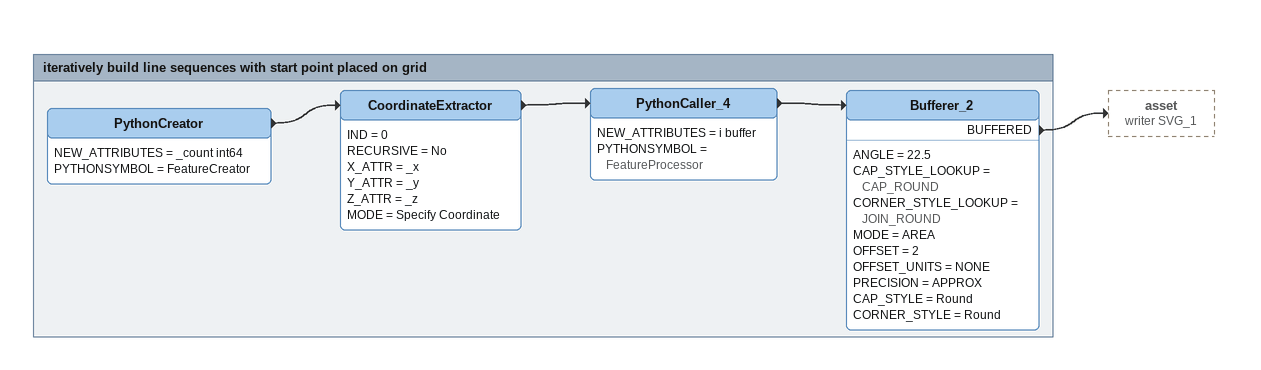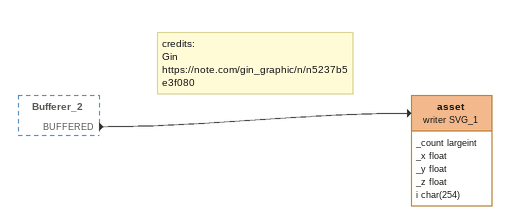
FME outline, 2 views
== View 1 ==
Bookmark: iteratively build line sequences with start point placed on grid
PythonCreator
    NEW_ATTRIBUTES = _count int64
    PYTHONSYMBOL = FeatureCreator
    -> CoordinateExtractor
CoordinateExtractor
    IND = 0
    RECURSIVE = No
    X_ATTR = _x
    Y_ATTR = _y
    Z_ATTR = _z
    MODE = Specify Coordinate
    -> PythonCaller_4
PythonCaller_4
    NEW_ATTRIBUTES = i buffer
    PYTHONSYMBOL = FeatureProcessor
    -> Bufferer_2
Bufferer_2
    ANGLE = 22.5
    CAP_STYLE_LOOKUP = CAP_ROUND
    CORNER_STYLE_LOOKUP = JOIN_ROUND
    MODE = AREA
    OFFSET = 2
    OFFSET_UNITS = NONE
    PRECISION = APPROX
    CAP_STYLE = Round
    CORNER_STYLE = Round
    BUFFERED -> asset (writer SVG_1)

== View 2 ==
Bufferer_2 [outside]
    BUFFERED -> asset (writer SVG_1)
Note: credits: / Gin / https://note.com/gin_graphic/n/n5237b5e3f080
asset (writer SVG_1)
    attributes: _count largeint, _x float, _y float, _z float, i char(254)
